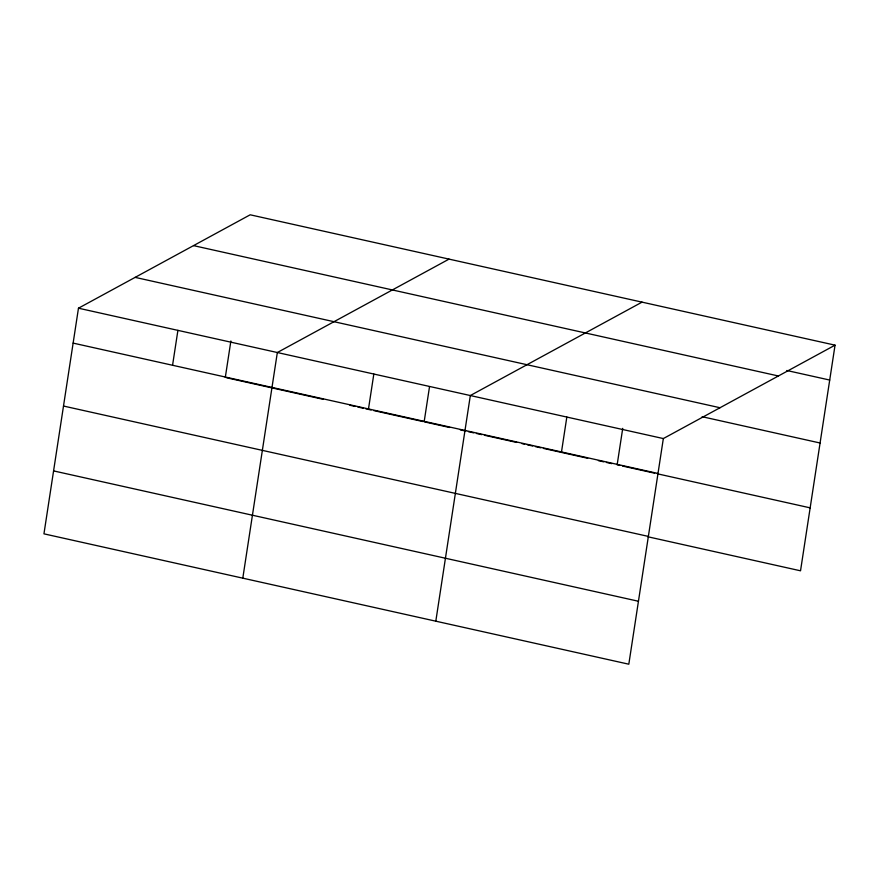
<?xml version="1.0" encoding="UTF-8"?>
<svg xmlns="http://www.w3.org/2000/svg" width="879" height="879" viewBox="0 0 879 879"><rect width="100%" height="100%" fill="white"/><g stroke="black" fill="none" stroke-linecap="round" stroke-linejoin="round"><path stroke-width="1.32" d="M835.05 345.161L250.185 214.795L78.473 308.199L43.95 533.839L628.815 664.205L663.337 438.566L835.05 345.161L800.527 570.801L647.724 536.739M172.559 365.268L177.91 330.361M225.288 377.487L230.88 341.008M242.802 578.162L277.335 352.523L449.037 259.118M368.488 408.933L373.828 374.036M429.523 386.683L424.15 421.81L449.608 427.491M435.808 621.189L470.331 395.539L642.044 302.134M561.494 451.949L566.834 417.053M622.728 428.359L617.146 464.837L619.827 465.43M786.815 370.498L829.71 380.058M193.523 245.615L778.387 375.981M135.146 277.379L720 407.735M702.134 416.712L820.074 443.005M78.473 308.199L663.337 438.566M73.133 343.107L657.997 473.462M226.617 377.783L323.395 399.363M349.908 405.263L355.215 406.45M357.863 407.043L363.159 408.219M365.818 408.812L371.114 409.999M373.773 410.592L422.821 421.524M460.332 429.886L465.694 431.073M468.375 431.677L473.737 432.864M476.418 433.468L481.78 434.666M484.461 435.259L516.632 442.434M521.983 443.62L524.664 444.225M527.345 444.818L532.707 446.016M535.388 446.609L540.75 447.807M543.431 448.4L587.666 458.267M598.39 460.651L603.752 461.849M606.422 462.442L611.784 463.64M622.508 466.035L654.679 473.199M657.36 473.792L810.152 507.853M63.508 406.043L648.361 536.41M53.586 470.902L638.44 601.258"/></g></svg>
